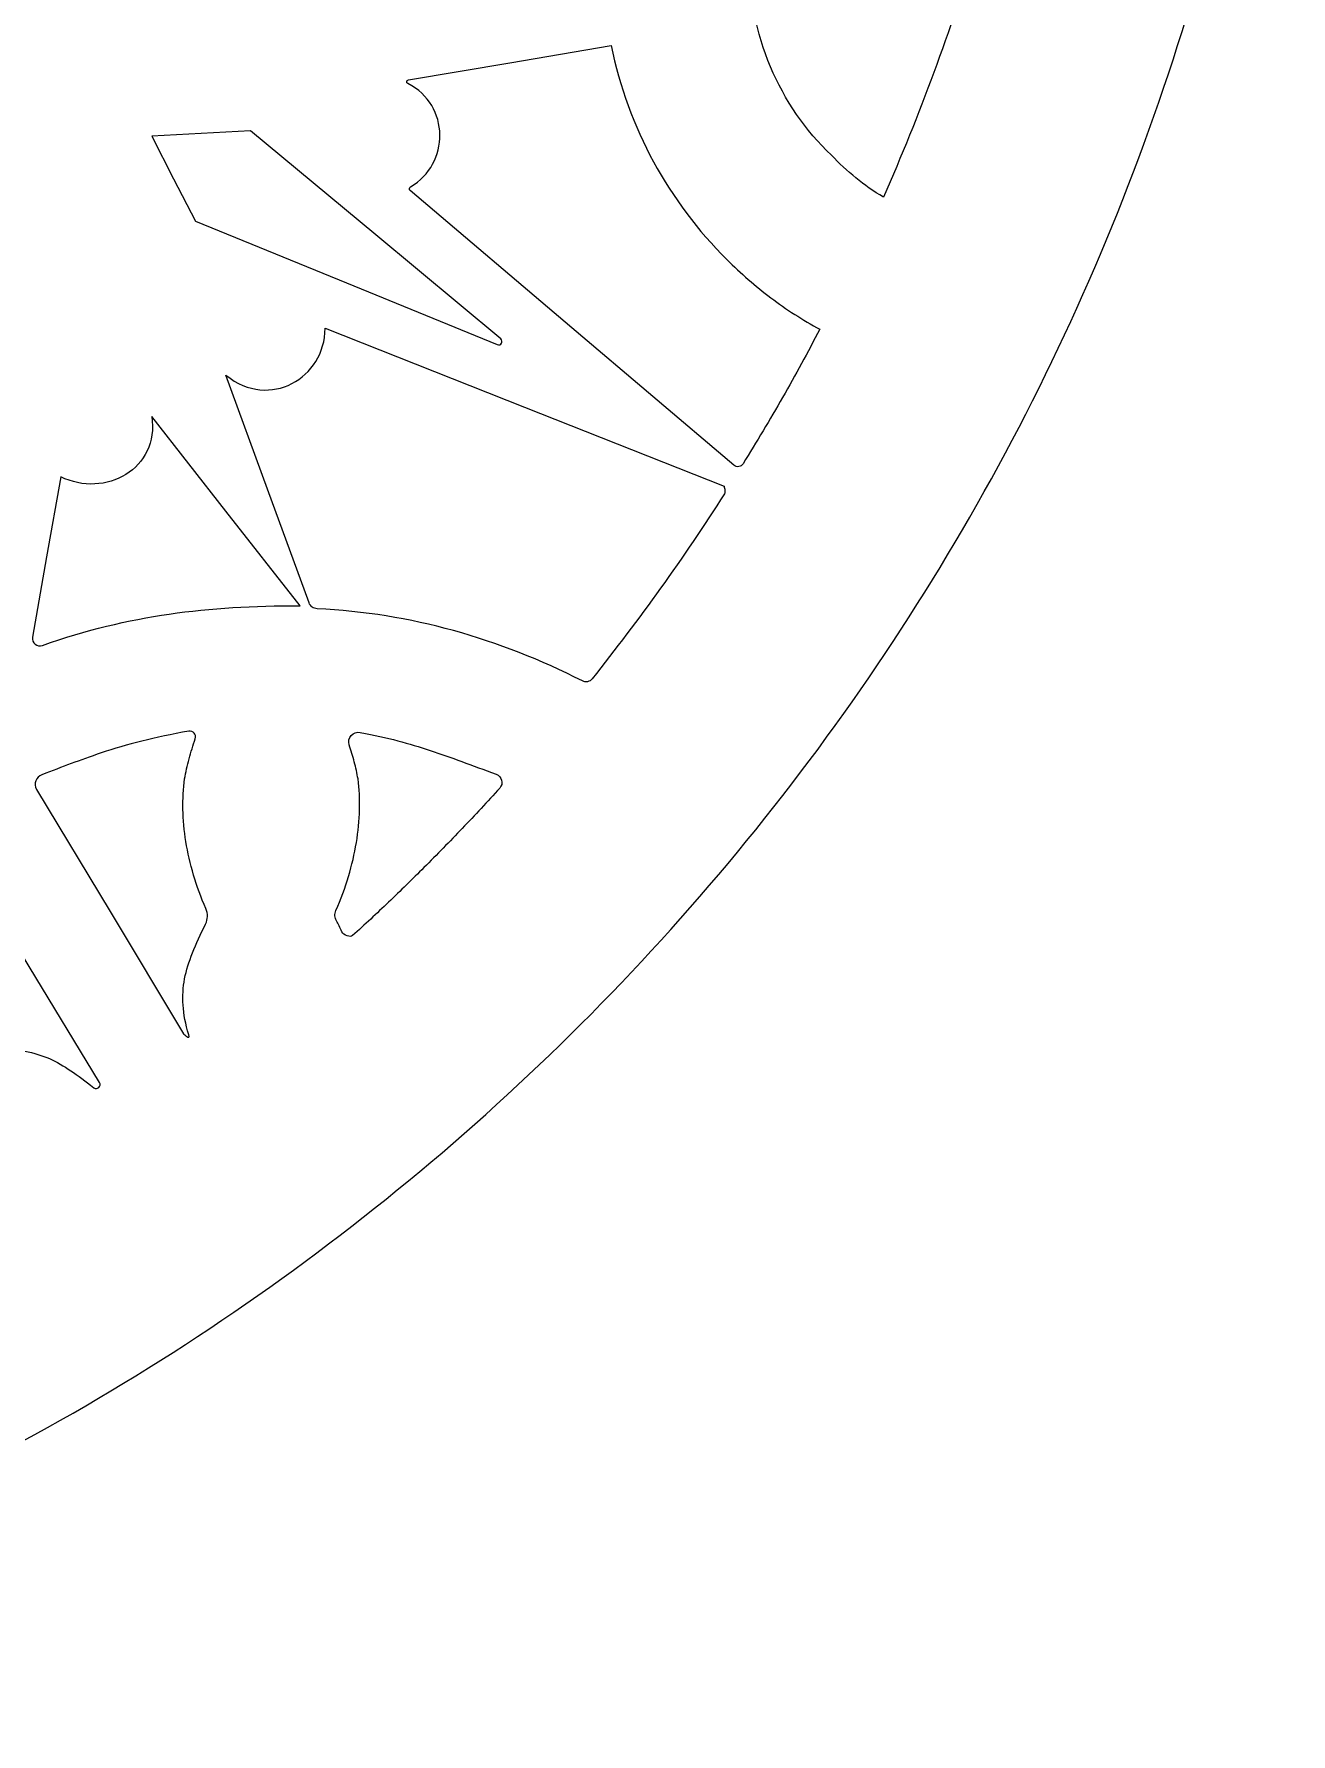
# Model space of a CAD drawing. Header units: inches. Extents: x -15.8 to -7.5, y -7.5 to 2.5.
# Drawn here: x -9.665 to -7.511, y -7.5 to -4.588 of the extents above; entities that cross this region are included whole.
import ezdxf

# ---------------------------------------------------------------- set-up
doc = ezdxf.new("R2010")
doc.units = ezdxf.units.IN
doc.header["$MEASUREMENT"] = 0
doc.layers.add('_U+0421_U+043B_U+043E_U+0439 1', color=7, linetype='Continuous')

# ---------------------------------------------------------------- blocks, each defined once
blk = doc.blocks.new('block 2')
at = {"layer": '_U+0421_U+043B_U+043E_U+0439 1', "lineweight": 0}
for points, knots in [([(-10.8417, 0.7231), (-10.8402, 0.7214), (-10.8393, 0.7204), (-10.8381, 0.7197), (-10.837, 0.719), (-10.8357, 0.7186), (-10.8334, 0.7181), (-10.427, 0.6354), (-10.042, 0.4934), (-9.688, 0.3016), (-9.3339, 0.1097), (-9.0108, -0.132), (-8.7281, -0.4144), (-8.3521, -0.79), (-8.0478, -1.2373), (-7.8376, -1.7338), (-7.6274, -2.2304), (-7.5112, -2.7764), (-7.5112, -3.3494), (-7.5112, -3.9225), (-7.6274, -4.4684), (-7.8376, -4.965), (-8.0478, -5.4616), (-8.3521, -5.9088), (-8.7281, -6.2844), (-9.1041, -6.6601), (-9.5519, -6.964), (-10.049, -7.1739), (-10.5461, -7.3839), (-11.0927, -7.5), (-11.6664, -7.5), (-12.2404, -7.5), (-12.7871, -7.3839), (-13.2843, -7.1739), (-13.7815, -6.964), (-14.2292, -6.6601), (-14.6052, -6.2844), (-14.981, -5.9088), (-15.2852, -5.4616), (-15.4955, -4.965), (-15.7058, -4.4684), (-15.8221, -3.9225), (-15.8221, -3.3494), (-15.8221, -2.7764), (-15.7058, -2.2304), (-15.4955, -1.7338), (-15.2852, -1.2373), (-14.981, -0.79), (-14.6052, -0.4144), (-14.321, -0.1305), (-13.9958, 0.1126), (-13.6393, 0.305), (-13.2828, 0.4974), (-12.895, 0.6392), (-12.4853, 0.7209), (-12.4853, 0.7209), (-12.4853, 0.7312), (-12.4853, 0.7312), (-12.4853, 0.7312), (-12.4853, 0.7415), (-12.4853, 0.7415), (-12.4853, 0.7415), (-12.4853, 0.9731), (-12.4853, 0.9731), (-12.4853, 0.9731), (-12.4853, 1.2047), (-12.4853, 1.2047), (-12.4853, 1.243), (-12.4678, 1.2785), (-12.4382, 1.3077), (-12.4086, 1.3369), (-12.3668, 1.3598), (-12.3182, 1.3728), (-12.3135, 1.374), (-12.3102, 1.3773), (-12.3086, 1.3813), (-12.3071, 1.3854), (-12.3072, 1.3901), (-12.3096, 1.3943), (-12.3405, 1.4482), (-12.3647, 1.5065), (-12.3812, 1.5679), (-12.3977, 1.6294), (-12.4065, 1.694), (-12.4065, 1.7607), (-12.4065, 1.8627), (-12.3859, 1.9599), (-12.3485, 2.0484), (-12.3111, 2.1369), (-12.2569, 2.2166), (-12.1899, 2.2836), (-12.1228, 2.3503), (-12.0431, 2.4044), (-11.9546, 2.4418), (-11.8661, 2.4793), (-11.7688, 2.5), (-11.6664, 2.5), (-11.5643, 2.5), (-11.467, 2.4793), (-11.3785, 2.4418), (-11.2899, 2.4044), (-11.2103, 2.3503), (-11.1435, 2.2836), (-11.0764, 2.2166), (-11.0221, 2.1369), (-10.9846, 2.0484), (-10.947, 1.9599), (-10.9263, 1.8627), (-10.9263, 1.7607), (-10.9263, 1.696), (-10.9345, 1.6333), (-10.9502, 1.5735), (-10.9658, 1.5137), (-10.9887, 1.4569), (-11.0181, 1.4041), (-11.0218, 1.3974), (-11.0219, 1.3898), (-11.0191, 1.3834), (-11.0164, 1.377), (-11.0108, 1.3717), (-11.0035, 1.3695), (-10.9576, 1.3555), (-10.9186, 1.3327), (-10.8911, 1.3042), (-10.8636, 1.2757), (-10.8475, 1.2415), (-10.8475, 1.2047), (-10.8475, 1.2047), (-10.8475, 0.9731), (-10.8475, 0.9731), (-10.8475, 0.9731), (-10.8475, 0.7415), (-10.8475, 0.7415), (-10.8475, 0.7415), (-10.8469, 0.7379), (-10.8458, 0.7338), (-10.8448, 0.7297), (-10.8433, 0.7251), (-10.8417, 0.7231)], [0, 0, 0, 0, 1, 1, 1, 2, 2, 2, 3, 3, 3, 4, 4, 4, 5, 5, 5, 6, 6, 6, 7, 7, 7, 8, 8, 8, 9, 9, 9, 10, 10, 10, 11, 11, 11, 12, 12, 12, 13, 13, 13, 14, 14, 14, 15, 15, 15, 16, 16, 16, 17, 17, 17, 18, 18, 18, 19, 19, 19, 20, 20, 20, 21, 21, 21, 22, 22, 22, 23, 23, 23, 24, 24, 24, 25, 25, 25, 26, 26, 26, 27, 27, 27, 28, 28, 28, 29, 29, 29, 30, 30, 30, 31, 31, 31, 32, 32, 32, 33, 33, 33, 34, 34, 34, 35, 35, 35, 36, 36, 36, 37, 37, 37, 38, 38, 38, 39, 39, 39, 40, 40, 40, 41, 41, 41, 42, 42, 42, 43, 43, 43, 44, 44, 44, 45, 45, 45, 46, 46, 46, 46]), ([(-7.9434, -3.9775), (-8.0091, -3.9751), (-8.0747, -3.987), (-8.1355, -4.0112), (-8.1962, -4.0353), (-8.2521, -4.0717), (-8.2986, -4.118), (-8.3434, -4.1628), (-8.3788, -4.2146), (-8.403, -4.2717), (-8.4273, -4.3288), (-8.4403, -4.3911), (-8.4403, -4.457), (-8.4403, -4.5229), (-8.4273, -4.5865), (-8.403, -4.6442), (-8.3788, -4.7018), (-8.3434, -4.7535), (-8.2986, -4.7955), (-8.2855, -4.8096), (-8.2716, -4.8226), (-8.2567, -4.8346), (-8.2418, -4.8466), (-8.2261, -4.8576), (-8.2095, -4.8676), (-8.1479, -4.7274), (-8.0944, -4.5827), (-8.0498, -4.4342), (-8.0052, -4.2856), (-7.9695, -4.1332), (-7.9434, -3.9775), (-7.9434, -3.9775), (-7.9434, -3.9775), (-7.9434, -3.9775), (-7.9434, -3.9775), (-7.9434, -3.9775), (-7.9434, -3.9775)], [0, 0, 0, 0, 1, 1, 1, 2, 2, 2, 3, 3, 3, 4, 4, 4, 5, 5, 5, 6, 6, 6, 7, 7, 7, 8, 8, 8, 9, 9, 9, 10, 10, 10, 11, 11, 11, 12, 12, 12, 12]), ([(-8.3187, -5.0938), (-8.348, -5.0778), (-8.376, -5.0598), (-8.4025, -5.0399), (-8.429, -5.0199), (-8.4541, -4.9981), (-8.4778, -4.9745), (-8.5275, -4.9251), (-8.5699, -4.8687), (-8.6035, -4.807), (-8.6371, -4.7453), (-8.6619, -4.6783), (-8.676, -4.6078), (-8.676, -4.6078), (-8.8498, -4.6373), (-8.8498, -4.6373), (-8.8498, -4.6373), (-9.0236, -4.6668), (-9.0236, -4.6668), (-9.0252, -4.667), (-9.0262, -4.6682), (-9.0263, -4.6695), (-9.0265, -4.6709), (-9.0259, -4.6723), (-9.0244, -4.673), (-8.988, -4.6914), (-8.9701, -4.7258), (-8.9696, -4.7605), (-8.9692, -4.7952), (-8.9862, -4.8302), (-9.0198, -4.8496), (-9.021, -4.8503), (-9.0218, -4.8515), (-9.0219, -4.8528), (-9.0221, -4.8541), (-9.0216, -4.8554), (-9.0205, -4.8564), (-9.0205, -4.8564), (-8.7432, -5.0915), (-8.7432, -5.0915), (-8.7432, -5.0915), (-8.466, -5.3267), (-8.466, -5.3267), (-8.4635, -5.3288), (-8.4604, -5.3296), (-8.4575, -5.3291), (-8.4545, -5.3287), (-8.4518, -5.327), (-8.4501, -5.3242), (-8.4269, -5.2868), (-8.4042, -5.2489), (-8.3823, -5.2105), (-8.3604, -5.1721), (-8.3392, -5.1332), (-8.3187, -5.0938), (-8.3187, -5.0938), (-8.3187, -5.0938), (-8.3187, -5.0938), (-8.3187, -5.0938), (-8.3187, -5.0938), (-8.3187, -5.0938)], [0, 0, 0, 0, 1, 1, 1, 2, 2, 2, 3, 3, 3, 4, 4, 4, 5, 5, 5, 6, 6, 6, 7, 7, 7, 8, 8, 8, 9, 9, 9, 10, 10, 10, 11, 11, 11, 12, 12, 12, 13, 13, 13, 14, 14, 14, 15, 15, 15, 16, 16, 16, 17, 17, 17, 18, 18, 18, 19, 19, 19, 20, 20, 20, 20]), ([(-9.4634, -4.763), (-9.4634, -4.763), (-9.3786, -4.7584), (-9.3786, -4.7584), (-9.3786, -4.7584), (-9.2939, -4.7537), (-9.2939, -4.7537), (-9.2939, -4.7537), (-9.0796, -4.932), (-9.0796, -4.932), (-9.0796, -4.932), (-8.8653, -5.1103), (-8.8653, -5.1103), (-8.8627, -5.1124), (-8.8627, -5.1155), (-8.864, -5.1178), (-8.8654, -5.12), (-8.8681, -5.1215), (-8.8712, -5.1202), (-8.8712, -5.1202), (-9.1298, -5.0145), (-9.1298, -5.0145), (-9.1298, -5.0145), (-9.3884, -4.9089), (-9.3884, -4.9089), (-9.3884, -4.9089), (-9.4259, -4.8359), (-9.4259, -4.8359), (-9.4259, -4.8359), (-9.4634, -4.763), (-9.4634, -4.763)], [0, 0, 0, 0, 1, 1, 1, 2, 2, 2, 3, 3, 3, 4, 4, 4, 5, 5, 5, 6, 6, 6, 7, 7, 7, 8, 8, 8, 9, 9, 9, 10, 10, 10, 10]), ([(-8.4827, -5.3628), (-8.4827, -5.3628), (-8.8245, -5.2275), (-8.8245, -5.2275), (-8.8245, -5.2275), (-9.1663, -5.0922), (-9.1663, -5.0922), (-9.1663, -5.1345), (-9.1899, -5.1698), (-9.223, -5.1869), (-9.2561, -5.2039), (-9.2985, -5.2029), (-9.3363, -5.1725), (-9.3363, -5.1725), (-9.265, -5.3676), (-9.265, -5.3676), (-9.265, -5.3676), (-9.1937, -5.5627), (-9.1937, -5.5627), (-9.1926, -5.5656), (-9.1908, -5.568), (-9.1884, -5.5698), (-9.186, -5.5715), (-9.1831, -5.5725), (-9.1801, -5.5727), (-9.0999, -5.5763), (-9.0218, -5.5891), (-8.946, -5.61), (-8.8701, -5.631), (-8.7965, -5.6601), (-8.7253, -5.6963), (-8.7225, -5.6978), (-8.7194, -5.6981), (-8.7164, -5.6975), (-8.7135, -5.6969), (-8.7108, -5.6953), (-8.7088, -5.6928), (-8.6684, -5.642), (-8.6292, -5.5901), (-8.5914, -5.5373), (-8.5535, -5.4844), (-8.517, -5.4305), (-8.4819, -5.3756), (-8.4809, -5.3739), (-8.4811, -5.3707), (-8.4815, -5.3679), (-8.482, -5.3651), (-8.4827, -5.3628), (-8.4827, -5.3628)], [0, 0, 0, 0, 1, 1, 1, 2, 2, 2, 3, 3, 3, 4, 4, 4, 5, 5, 5, 6, 6, 6, 7, 7, 7, 8, 8, 8, 9, 9, 9, 10, 10, 10, 11, 11, 11, 12, 12, 12, 13, 13, 13, 14, 14, 14, 15, 15, 15, 16, 16, 16, 16]), ([(-9.6192, -5.3466), (-9.5815, -5.3653), (-9.539, -5.3618), (-9.5077, -5.3424), (-9.4764, -5.323), (-9.4563, -5.2878), (-9.4634, -5.243), (-9.4634, -5.243), (-9.3363, -5.4052), (-9.3363, -5.4052), (-9.3363, -5.4052), (-9.2092, -5.5674), (-9.2092, -5.5674), (-9.2889, -5.5674), (-9.3618, -5.5712), (-9.4334, -5.5816), (-9.5051, -5.592), (-9.5756, -5.609), (-9.6505, -5.6353), (-9.6551, -5.6369), (-9.6598, -5.6358), (-9.6631, -5.633), (-9.6664, -5.6303), (-9.6684, -5.6259), (-9.6675, -5.6211), (-9.6675, -5.6211), (-9.6434, -5.4838), (-9.6434, -5.4838), (-9.6434, -5.4838), (-9.6192, -5.3466), (-9.6192, -5.3466)], [0, 0, 0, 0, 1, 1, 1, 2, 2, 2, 3, 3, 3, 4, 4, 4, 5, 5, 5, 6, 6, 6, 7, 7, 7, 8, 8, 8, 9, 9, 9, 10, 10, 10, 10]), ([(-9.4086, -6.3008), (-9.4086, -6.3008), (-9.5346, -6.0914), (-9.5346, -6.0914), (-9.5346, -6.0914), (-9.6606, -5.882), (-9.6606, -5.882), (-9.6634, -5.8773), (-9.6637, -5.872), (-9.662, -5.8674), (-9.6604, -5.8627), (-9.6568, -5.8588), (-9.6517, -5.8569), (-9.6335, -5.8501), (-9.6175, -5.8439), (-9.6014, -5.8379), (-9.5853, -5.8318), (-9.569, -5.8259), (-9.55, -5.8195), (-9.5278, -5.812), (-9.5048, -5.8053), (-9.4801, -5.7991), (-9.4554, -5.793), (-9.429, -5.7874), (-9.3999, -5.7823), (-9.3962, -5.7816), (-9.3928, -5.783), (-9.3907, -5.7855), (-9.3885, -5.788), (-9.3875, -5.7916), (-9.3887, -5.7951), (-9.3924, -5.8066), (-9.3961, -5.8181), (-9.3993, -5.8296), (-9.4024, -5.8411), (-9.4051, -5.8526), (-9.4069, -5.8641), (-9.4115, -5.8974), (-9.4108, -5.9338), (-9.4047, -5.9715), (-9.3987, -6.0092), (-9.3873, -6.048), (-9.3706, -6.0861), (-9.3687, -6.0904), (-9.3678, -6.0949), (-9.3679, -6.0995), (-9.368, -6.104), (-9.369, -6.1085), (-9.3711, -6.1126), (-9.3885, -6.1481), (-9.4013, -6.1771), (-9.4069, -6.2065), (-9.4125, -6.2358), (-9.4109, -6.2655), (-9.3998, -6.3023), (-9.3982, -6.3074), (-9.4005, -6.307), (-9.403, -6.3053), (-9.4056, -6.3037), (-9.4086, -6.3008), (-9.4086, -6.3008)], [0, 0, 0, 0, 1, 1, 1, 2, 2, 2, 3, 3, 3, 4, 4, 4, 5, 5, 5, 6, 6, 6, 7, 7, 7, 8, 8, 8, 9, 9, 9, 10, 10, 10, 11, 11, 11, 12, 12, 12, 13, 13, 13, 14, 14, 14, 15, 15, 15, 16, 16, 16, 17, 17, 17, 18, 18, 18, 19, 19, 19, 20, 20, 20, 20]), ([(-9.1191, -6.1325), (-9.0984, -6.1137), (-9.0778, -6.0945), (-9.0575, -6.0751), (-9.0371, -6.0556), (-9.0169, -6.0359), (-8.9969, -6.0159), (-8.9748, -5.9938), (-8.9528, -5.9714), (-8.9312, -5.9487), (-8.9096, -5.926), (-8.8882, -5.903), (-8.8671, -5.8798), (-8.8636, -5.8759), (-8.8626, -5.8709), (-8.8638, -5.8664), (-8.8649, -5.8619), (-8.8681, -5.8579), (-8.873, -5.8561), (-8.9157, -5.8406), (-8.9504, -5.827), (-8.9862, -5.8152), (-9.022, -5.8033), (-9.0589, -5.7931), (-9.1059, -5.7843), (-9.1121, -5.7832), (-9.1178, -5.7855), (-9.1215, -5.7897), (-9.1252, -5.7938), (-9.1268, -5.7998), (-9.1249, -5.8057), (-9.1218, -5.8155), (-9.1189, -5.8252), (-9.1163, -5.8349), (-9.1137, -5.8446), (-9.1115, -5.8543), (-9.1098, -5.8641), (-9.1098, -5.8641), (-9.1098, -5.8641), (-9.1098, -5.8641), (-9.1098, -5.8641), (-9.1098, -5.8641), (-9.1098, -5.8641), (-9.1054, -5.8979), (-9.1064, -5.9349), (-9.1127, -5.9731), (-9.119, -6.0114), (-9.1306, -6.0508), (-9.1476, -6.0894), (-9.1489, -6.0923), (-9.1495, -6.0953), (-9.1494, -6.0984), (-9.1492, -6.1014), (-9.1484, -6.1044), (-9.1469, -6.1071), (-9.1454, -6.1097), (-9.1438, -6.1127), (-9.1422, -6.1159), (-9.1406, -6.1191), (-9.139, -6.1224), (-9.1375, -6.1257), (-9.136, -6.129), (-9.1323, -6.1315), (-9.1285, -6.1328), (-9.1247, -6.1341), (-9.1209, -6.1341), (-9.1191, -6.1325)], [0, 0, 0, 0, 1, 1, 1, 2, 2, 2, 3, 3, 3, 4, 4, 4, 5, 5, 5, 6, 6, 6, 7, 7, 7, 8, 8, 8, 9, 9, 9, 10, 10, 10, 11, 11, 11, 12, 12, 12, 13, 13, 13, 14, 14, 14, 15, 15, 15, 16, 16, 16, 17, 17, 17, 18, 18, 18, 19, 19, 19, 20, 20, 20, 21, 21, 21, 22, 22, 22, 22]), ([(-9.7646, -6.3064), (-9.7892, -6.2738), (-9.8157, -6.2461), (-9.8441, -6.2234), (-9.8726, -6.2007), (-9.9029, -6.1829), (-9.9352, -6.17), (-9.9454, -6.1665), (-9.9556, -6.1637), (-9.9658, -6.1613), (-9.9759, -6.1589), (-9.9861, -6.1569), (-9.9963, -6.1551), (-10.0018, -6.1541), (-10.0058, -6.1504), (-10.0075, -6.1458), (-10.0092, -6.1412), (-10.0087, -6.1358), (-10.0053, -6.1313), (-9.9811, -6.0999), (-9.9525, -6.068), (-9.9217, -6.0386), (-9.891, -6.0093), (-9.858, -5.9825), (-9.825, -5.9613), (-9.8216, -5.9591), (-9.8176, -5.9586), (-9.814, -5.9595), (-9.8104, -5.9605), (-9.8071, -5.9628), (-9.8051, -5.9663), (-9.8051, -5.9663), (-9.7993, -5.9762), (-9.7993, -5.9762), (-9.7993, -5.9762), (-9.7935, -5.9861), (-9.7935, -5.9861), (-9.7935, -5.9861), (-9.6732, -6.1852), (-9.6732, -6.1852), (-9.6732, -6.1852), (-9.5529, -6.3842), (-9.5529, -6.3842), (-9.5509, -6.3874), (-9.5519, -6.3907), (-9.5542, -6.3926), (-9.5564, -6.3946), (-9.5598, -6.3952), (-9.5627, -6.3929), (-9.5913, -6.3708), (-9.613, -6.3544), (-9.6385, -6.3432), (-9.6639, -6.3321), (-9.6931, -6.3263), (-9.7369, -6.3253), (-9.7392, -6.3252), (-9.745, -6.322), (-9.7508, -6.3181), (-9.7566, -6.3142), (-9.7624, -6.3095), (-9.7646, -6.3064)], [0, 0, 0, 0, 1, 1, 1, 2, 2, 2, 3, 3, 3, 4, 4, 4, 5, 5, 5, 6, 6, 6, 7, 7, 7, 8, 8, 8, 9, 9, 9, 10, 10, 10, 11, 11, 11, 12, 12, 12, 13, 13, 13, 14, 14, 14, 15, 15, 15, 16, 16, 16, 17, 17, 17, 18, 18, 18, 19, 19, 19, 20, 20, 20, 20])]:
    blk.add_open_spline(points, degree=3, knots=knots, dxfattribs=at)

msp = doc.modelspace()

# ---------------------------------------------------------------- block references
at = {"layer": '_U+0421_U+043B_U+043E_U+0439 1'}
msp.add_blockref('block 2', (0, 0), dxfattribs=at)

doc.saveas('drawing.dxf')
